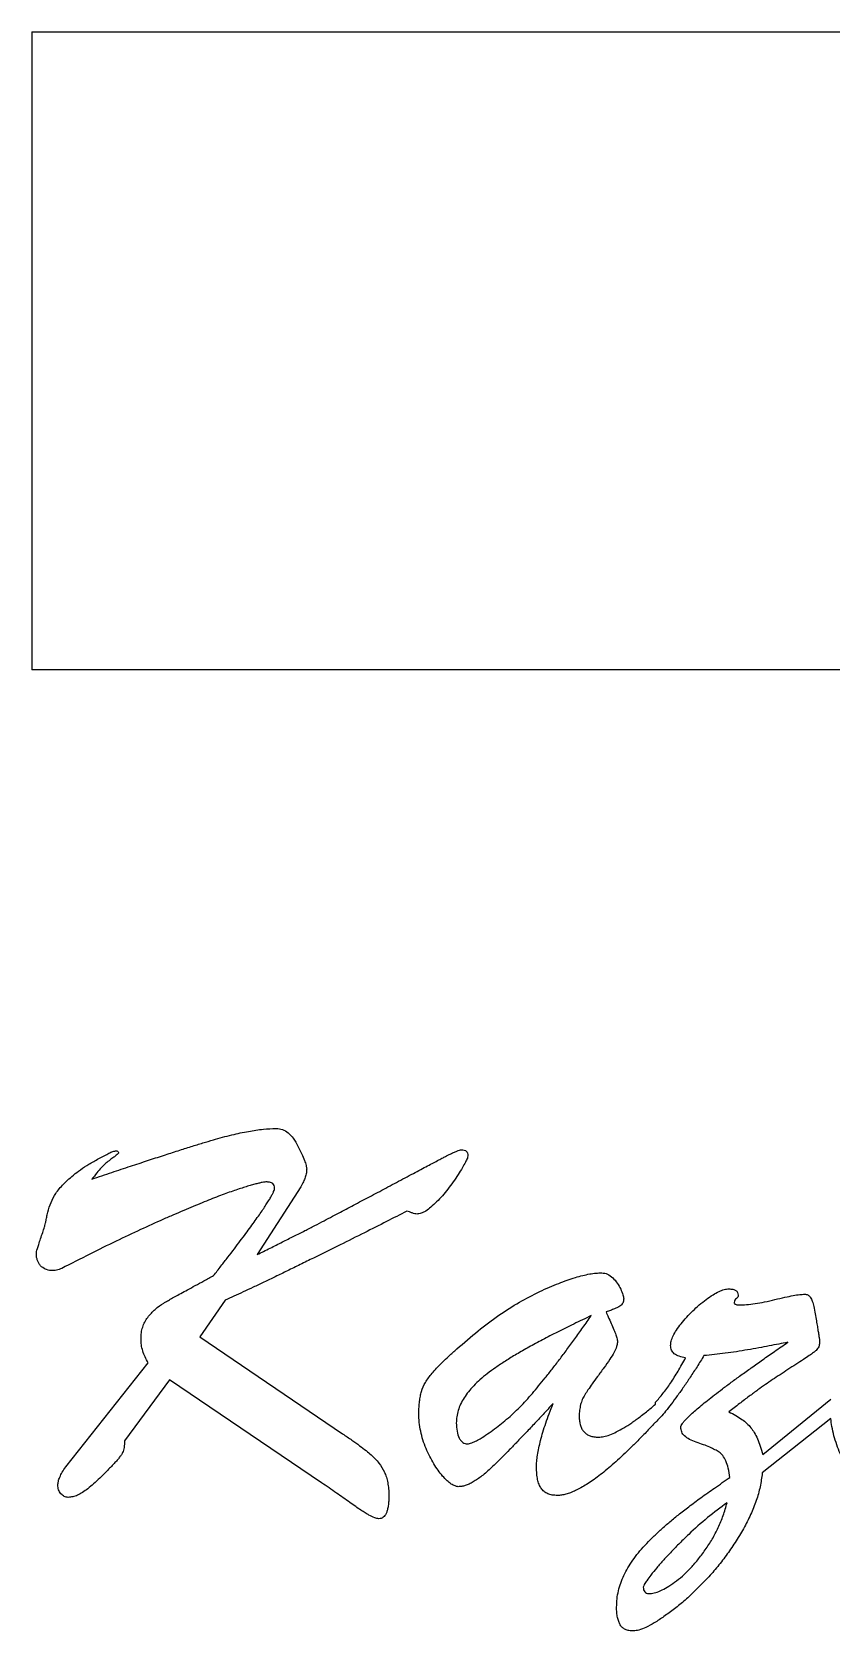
# Model space of a CAD drawing. Header units: millimetres. Extents: x 0 to 216, y -15 to 156.
# Drawn here: x 102.8 to 110.07, y 119.51 to 134.05 of the extents above; entities that cross this region are included whole.
import ezdxf

# ---------------------------------------------------------------- set-up
doc = ezdxf.new("R2010")
doc.units = ezdxf.units.MM

msp = doc.modelspace()

# ---------------------------------------------------------------- linework, layer by layer
at = {"color": 7, "linetype": 'Continuous', "lineweight": 25}
for p, q in [((102.8, 134.048), (113.2, 134.048)), ((102.8, 134.048), (102.8, 128.248)), ((113.2, 128.248), (102.8, 128.248)), ((105.246, 123.549), (104.848, 122.931)), ((104.558, 122.516), (104.326, 122.185)), ((104.326, 122.185), (105.626, 121.302)), ((103.107, 121.002), (103.858, 121.948)), ((104.05, 121.793), (103.643, 121.237)), ((105.434, 120.857), (104.05, 121.793)), ((108.473, 121.572), (108.473, 121.589)), ((109.449, 121.113), (110.068, 121.617)), ((108.473, 121.405), (108.473, 121.409)), ((110.067, 121.442), (109.443, 120.946))]:
    msp.add_line(p, q, dxfattribs=at)
for points, knots in [([(103.346, 123.617), (103.406, 123.638), (103.523, 123.677), (103.692, 123.734), (103.848, 123.785), (103.993, 123.832), (104.125, 123.875), (104.244, 123.913), (104.351, 123.946), (104.474, 123.982), (104.612, 124.02), (104.764, 124.052), (104.898, 124.074), (104.983, 124.077), (105.021, 124.078)], [0, 0, 0, 0, 0.1099621, 0.2119306, 0.3064587, 0.3935471, 0.4731971, 0.5449949, 0.6092289, 0.6660333, 0.7666607, 0.8552847, 0.9332396, 1, 1, 1, 1]), ([(105.021, 124.078), (105.041, 124.076), (105.08, 124.072), (105.134, 124.039), (105.182, 123.987), (105.22, 123.919), (105.252, 123.851), (105.278, 123.792), (105.293, 123.747), (105.297, 123.721), (105.299, 123.711)], [0, 0, 0, 0, 0.117647, 0.238806, 0.378765, 0.544431, 0.708961, 0.83844, 0.935714, 1, 1, 1, 1]), ([(104.848, 122.931), (104.888, 122.951), (104.964, 122.989), (105.076, 123.045), (105.181, 123.098), (105.279, 123.148), (105.37, 123.194), (105.455, 123.238), (105.532, 123.279), (105.628, 123.329), (105.745, 123.392), (105.89, 123.467), (106.04, 123.548), (106.167, 123.615), (106.267, 123.668), (106.335, 123.705), (106.396, 123.737), (106.451, 123.765), (106.497, 123.791), (106.536, 123.811), (106.569, 123.827), (106.6, 123.843), (106.632, 123.859), (106.663, 123.872), (106.687, 123.882), (106.701, 123.883), (106.706, 123.884)], [0, 0, 0, 0, 0.06341, 0.123081, 0.179338, 0.23202, 0.280961, 0.326326, 0.368607, 0.406825, 0.481804, 0.559865, 0.641025, 0.725436, 0.766583, 0.803666, 0.837007, 0.866115, 0.891329, 0.912631, 0.929703, 0.943199, 0.963849, 0.979985, 0.992288, 1, 1, 1, 1]), ([(106.706, 123.884), (106.715, 123.883), (106.731, 123.883), (106.752, 123.872), (106.764, 123.852), (106.765, 123.837), (106.765, 123.829)], [0, 0, 0, 0, 0.2821074, 0.5182217, 0.7331062, 1, 1, 1, 1]), ([(102.914, 123.183), (102.916, 123.187), (102.919, 123.199), (102.924, 123.222), (102.931, 123.254), (102.941, 123.311), (102.963, 123.384), (102.995, 123.456), (103.032, 123.51), (103.068, 123.553), (103.112, 123.597), (103.164, 123.645), (103.226, 123.694), (103.3, 123.742), (103.386, 123.794), (103.448, 123.826), (103.481, 123.843)], [0, 0, 0, 0, 0.01472, 0.040311, 0.076805, 0.124214, 0.228052, 0.32802, 0.381244, 0.442615, 0.510169, 0.586612, 0.672368, 0.770056, 0.878472, 1, 1, 1, 1]), ([(103.587, 123.854), (103.585, 123.852), (103.58, 123.844), (103.564, 123.833), (103.541, 123.814), (103.508, 123.791), (103.47, 123.761), (103.429, 123.721), (103.387, 123.672), (103.36, 123.636), (103.346, 123.617)], [0, 0, 0, 0, 0.024177, 0.079697, 0.167326, 0.288933, 0.435195, 0.601156, 0.788083, 1, 1, 1, 1]), ([(103.481, 123.843), (103.493, 123.85), (103.516, 123.863), (103.546, 123.872), (103.566, 123.875), (103.578, 123.873), (103.586, 123.865), (103.586, 123.858), (103.587, 123.854)], [0, 0, 0, 0, 0.337237, 0.632015, 0.749139, 0.838402, 0.912224, 1, 1, 1, 1]), ([(106.765, 123.829), (106.764, 123.822), (106.76, 123.801), (106.74, 123.766), (106.713, 123.717), (106.662, 123.634), (106.587, 123.527), (106.502, 123.429), (106.432, 123.365), (106.386, 123.328), (106.343, 123.306), (106.314, 123.302), (106.301, 123.3)], [0, 0, 0, 0, 0.031269, 0.085663, 0.164057, 0.266165, 0.48805, 0.7034, 0.800562, 0.880641, 0.94675, 1, 1, 1, 1]), ([(104.939, 123.592), (104.932, 123.592), (104.917, 123.591), (104.891, 123.587), (104.86, 123.58), (104.824, 123.571), (104.782, 123.559), (104.735, 123.544), (104.683, 123.528), (104.625, 123.508), (104.562, 123.486), (104.495, 123.461), (104.423, 123.433), (104.346, 123.401), (104.264, 123.368), (104.178, 123.331), (104.086, 123.292), (103.955, 123.235), (103.781, 123.156), (103.559, 123.051), (103.32, 122.933), (103.156, 122.849), (103.071, 122.806)], [0, 0, 0, 0, 0.010116, 0.022957, 0.038199, 0.056687, 0.07809, 0.10232, 0.12938, 0.159394, 0.192246, 0.227363, 0.265806, 0.306536, 0.350111, 0.395986, 0.445196, 0.496566, 0.607274, 0.727952, 0.858795, 1, 1, 1, 1]), ([(105.007, 123.535), (105.006, 123.544), (105.005, 123.559), (104.991, 123.58), (104.967, 123.59), (104.949, 123.591), (104.939, 123.592)], [0, 0, 0, 0, 0.253747, 0.465709, 0.70254, 1, 1, 1, 1]), ([(105.299, 123.711), (105.298, 123.698), (105.297, 123.673), (105.286, 123.633), (105.269, 123.592), (105.254, 123.564), (105.246, 123.549)], [0, 0, 0, 0, 0.213716, 0.451543, 0.710264, 1, 1, 1, 1]), ([(104.452, 122.74), (104.475, 122.769), (104.518, 122.825), (104.581, 122.906), (104.64, 122.982), (104.693, 123.054), (104.744, 123.121), (104.789, 123.182), (104.83, 123.24), (104.867, 123.291), (104.9, 123.339), (104.927, 123.381), (104.952, 123.418), (104.971, 123.451), (104.986, 123.479), (104.998, 123.502), (105.005, 123.52), (105.006, 123.531), (105.007, 123.535)], [0, 0, 0, 0, 0.112465, 0.218217, 0.316779, 0.409398, 0.4953, 0.57402, 0.646192, 0.712281, 0.770762, 0.823178, 0.868881, 0.907724, 0.94057, 0.966763, 0.986519, 1, 1, 1, 1]), ([(106.209, 123.326), (106.148, 123.295), (106.02, 123.228), (105.818, 123.127), (105.596, 123.016), (105.401, 122.92), (105.242, 122.841), (105.125, 122.785), (105.016, 122.731), (104.912, 122.682), (104.815, 122.635), (104.723, 122.593), (104.639, 122.553), (104.584, 122.528), (104.558, 122.516)], [0, 0, 0, 0, 0.111908, 0.234888, 0.369686, 0.515748, 0.589796, 0.659971, 0.726081, 0.78832, 0.847416, 0.902094, 0.952705, 1, 1, 1, 1]), ([(106.301, 123.3), (106.295, 123.301), (106.28, 123.302), (106.257, 123.31), (106.234, 123.319), (106.217, 123.324), (106.209, 123.326)], [0, 0, 0, 0, 0.207488, 0.463395, 0.74177, 1, 1, 1, 1]), ([(102.841, 122.937), (102.841, 122.945), (102.842, 122.961), (102.85, 122.99), (102.863, 123.028), (102.879, 123.077), (102.897, 123.13), (102.909, 123.166), (102.914, 123.183)], [0, 0, 0, 0, 0.089204, 0.192548, 0.345059, 0.560254, 0.794161, 1, 1, 1, 1]), ([(103.071, 122.806), (103.056, 122.799), (103.024, 122.786), (102.972, 122.784), (102.92, 122.796), (102.883, 122.823), (102.861, 122.852), (102.85, 122.878), (102.841, 122.906), (102.841, 122.927), (102.841, 122.937)], [0, 0, 0, 0, 0.152373, 0.314779, 0.477203, 0.640287, 0.72582, 0.810997, 0.901058, 1, 1, 1, 1]), ([(103.792, 122.166), (103.792, 122.184), (103.793, 122.22), (103.806, 122.272), (103.825, 122.319), (103.862, 122.375), (103.919, 122.435), (103.979, 122.48), (104.027, 122.507), (104.061, 122.527), (104.104, 122.551), (104.156, 122.58), (104.218, 122.613), (104.288, 122.651), (104.367, 122.693), (104.423, 122.724), (104.452, 122.74)], [0, 0, 0, 0, 0.060309, 0.117084, 0.17142, 0.226291, 0.334187, 0.438538, 0.469923, 0.512758, 0.566636, 0.63084, 0.706816, 0.793119, 0.8912, 1, 1, 1, 1]), ([(106.665, 122.074), (106.729, 122.129), (106.852, 122.237), (107.042, 122.379), (107.229, 122.499), (107.385, 122.58), (107.505, 122.635), (107.589, 122.669), (107.667, 122.699), (107.74, 122.723), (107.809, 122.741), (107.871, 122.756), (107.929, 122.763), (107.966, 122.765), (107.984, 122.766)], [0, 0, 0, 0, 0.167326, 0.324, 0.470183, 0.607335, 0.671794, 0.731437, 0.786707, 0.837966, 0.884226, 0.926846, 0.965315, 1, 1, 1, 1]), ([(107.984, 122.766), (108.001, 122.763), (108.039, 122.758), (108.085, 122.72), (108.126, 122.674), (108.154, 122.62), (108.176, 122.572), (108.181, 122.542), (108.183, 122.53)], [0, 0, 0, 0, 0.1605, 0.335731, 0.53023, 0.723208, 0.889703, 1, 1, 1, 1]), ([(108.609, 122.104), (108.61, 122.118), (108.613, 122.149), (108.634, 122.196), (108.663, 122.249), (108.722, 122.326), (108.809, 122.423), (108.909, 122.507), (108.991, 122.564), (109.046, 122.595), (109.094, 122.615), (109.125, 122.618), (109.139, 122.62)], [0, 0, 0, 0, 0.054655, 0.120032, 0.197973, 0.290807, 0.494082, 0.701331, 0.798166, 0.880023, 0.946318, 1, 1, 1, 1]), ([(109.139, 122.62), (109.151, 122.619), (109.173, 122.618), (109.202, 122.608), (109.221, 122.588), (109.222, 122.571), (109.223, 122.562)], [0, 0, 0, 0, 0.324793, 0.567258, 0.77755, 1, 1, 1, 1]), ([(109.229, 122.474), (109.253, 122.475), (109.302, 122.476), (109.38, 122.486), (109.467, 122.501), (109.557, 122.522), (109.644, 122.543), (109.719, 122.558), (109.779, 122.569), (109.814, 122.57), (109.829, 122.571)], [0, 0, 0, 0, 0.114836, 0.244149, 0.387254, 0.546996, 0.70066, 0.82661, 0.926256, 1, 1, 1, 1]), ([(109.829, 122.571), (109.839, 122.57), (109.859, 122.567), (109.883, 122.542), (109.901, 122.506), (109.907, 122.477), (109.911, 122.46)], [0, 0, 0, 0, 0.18974, 0.396113, 0.661408, 1, 1, 1, 1]), ([(108.183, 122.53), (108.181, 122.516), (108.178, 122.489), (108.152, 122.464), (108.124, 122.45), (108.096, 122.437), (108.061, 122.423), (108.036, 122.415), (108.022, 122.41)], [0, 0, 0, 0, 0.188284, 0.367976, 0.480046, 0.623705, 0.794701, 1, 1, 1, 1]), ([(109.208, 122.532), (109.202, 122.527), (109.19, 122.518), (109.188, 122.503), (109.187, 122.495)], [0, 0, 0, 0, 0.480436, 1, 1, 1, 1]), ([(109.187, 122.495), (109.188, 122.492), (109.189, 122.485), (109.199, 122.478), (109.212, 122.475), (109.223, 122.474), (109.229, 122.474)], [0, 0, 0, 0, 0.180877, 0.38871, 0.647831, 1, 1, 1, 1]), ([(109.223, 122.562), (109.223, 122.555), (109.222, 122.543), (109.212, 122.535), (109.208, 122.532)], [0, 0, 0, 0, 0.545837, 1, 1, 1, 1]), ([(109.911, 122.46), (109.915, 122.437), (109.923, 122.394), (109.935, 122.333), (109.944, 122.279), (109.951, 122.234), (109.957, 122.196), (109.962, 122.167), (109.964, 122.145), (109.965, 122.134), (109.965, 122.129)], [0, 0, 0, 0, 0.209399, 0.395732, 0.556378, 0.693968, 0.806271, 0.895525, 0.959222, 1, 1, 1, 1]), ([(107.888, 122.377), (107.834, 122.351), (107.731, 122.302), (107.583, 122.229), (107.447, 122.159), (107.323, 122.091), (107.21, 122.027), (107.109, 121.966), (107.021, 121.906), (106.943, 121.851), (106.876, 121.796), (106.819, 121.741), (106.77, 121.686), (106.73, 121.63), (106.698, 121.573), (106.676, 121.516), (106.663, 121.458), (106.661, 121.42), (106.66, 121.401)], [0, 0, 0, 0, 0.10879, 0.20987, 0.303681, 0.390049, 0.469421, 0.541842, 0.606851, 0.664806, 0.717324, 0.765675, 0.810824, 0.852506, 0.891849, 0.929245, 0.965009, 1, 1, 1, 1]), ([(106.86, 121.247), (106.905, 121.275), (106.994, 121.332), (107.12, 121.433), (107.24, 121.544), (107.335, 121.648), (107.41, 121.739), (107.47, 121.812), (107.533, 121.892), (107.599, 121.978), (107.668, 122.069), (107.738, 122.167), (107.813, 122.269), (107.862, 122.34), (107.888, 122.377)], [0, 0, 0, 0, 0.102527, 0.206894, 0.313406, 0.422734, 0.480555, 0.542297, 0.608355, 0.678741, 0.752773, 0.830861, 0.913594, 1, 1, 1, 1]), ([(108.022, 122.41), (108.028, 122.395), (108.044, 122.36), (108.068, 122.306), (108.092, 122.252), (108.11, 122.205), (108.124, 122.166), (108.126, 122.142), (108.126, 122.131)], [0, 0, 0, 0, 0.169387, 0.383119, 0.593507, 0.759957, 0.890078, 1, 1, 1, 1]), ([(103.858, 121.948), (103.848, 121.965), (103.827, 121.999), (103.808, 122.054), (103.793, 122.11), (103.792, 122.147), (103.792, 122.166)], [0, 0, 0, 0, 0.262266, 0.515467, 0.759065, 1, 1, 1, 1]), ([(108.126, 122.131), (108.124, 122.119), (108.119, 122.088), (108.093, 122.037), (108.054, 121.973), (108.001, 121.902), (107.948, 121.827), (107.899, 121.761), (107.86, 121.705), (107.829, 121.658), (107.804, 121.614), (107.79, 121.566), (107.779, 121.515), (107.778, 121.479), (107.778, 121.461)], [0, 0, 0, 0, 0.0494002, 0.122324, 0.2193957, 0.3427251, 0.4685841, 0.5760689, 0.6648451, 0.7355336, 0.7969526, 0.8603648, 0.927782, 1, 1, 1, 1]), ([(108.701, 121.361), (108.702, 121.366), (108.705, 121.379), (108.718, 121.398), (108.737, 121.421), (108.764, 121.449), (108.798, 121.482), (108.84, 121.519), (108.89, 121.561), (108.946, 121.607), (109.011, 121.657), (109.083, 121.713), (109.163, 121.772), (109.25, 121.836), (109.346, 121.904), (109.448, 121.977), (109.558, 122.053), (109.634, 122.106), (109.674, 122.134)], [0, 0, 0, 0, 0.012538, 0.03027, 0.054492, 0.085468, 0.123324, 0.168124, 0.219911, 0.278709, 0.34416, 0.417028, 0.496581, 0.583196, 0.676877, 0.777627, 0.885102, 1, 1, 1, 1]), ([(109.674, 122.134), (109.647, 122.128), (109.591, 122.117), (109.503, 122.101), (109.409, 122.083), (109.276, 122.059), (109.11, 122.032), (108.977, 122.019), (108.912, 122.013)], [0, 0, 0, 0, 0.106454, 0.222767, 0.347007, 0.480147, 0.747386, 1, 1, 1, 1]), ([(106.319, 121.488), (106.32, 121.507), (106.32, 121.544), (106.325, 121.596), (106.332, 121.643), (106.346, 121.702), (106.379, 121.774), (106.429, 121.842), (106.482, 121.901), (106.534, 121.953), (106.596, 122.011), (106.641, 122.052), (106.665, 122.074)], [0, 0, 0, 0, 0.080326, 0.154478, 0.221715, 0.283516, 0.408638, 0.55301, 0.639434, 0.743152, 0.862805, 1, 1, 1, 1]), ([(108.912, 122.013), (108.892, 121.979), (108.851, 121.913), (108.789, 121.819), (108.73, 121.73), (108.672, 121.649), (108.617, 121.575), (108.566, 121.51), (108.519, 121.454), (108.487, 121.42), (108.473, 121.405)], [0, 0, 0, 0, 0.15836, 0.308816, 0.450016, 0.583996, 0.707433, 0.816759, 0.914928, 1, 1, 1, 1]), ([(108.473, 121.589), (108.495, 121.615), (108.544, 121.67), (108.611, 121.765), (108.68, 121.873), (108.723, 121.951), (108.746, 121.992)], [0, 0, 0, 0, 0.211873, 0.450158, 0.711617, 1, 1, 1, 1]), ([(108.746, 121.992), (108.726, 121.996), (108.689, 122.003), (108.643, 122.026), (108.613, 122.061), (108.61, 122.09), (108.609, 122.104)], [0, 0, 0, 0, 0.317067, 0.570262, 0.781127, 1, 1, 1, 1]), ([(109.965, 122.129), (109.963, 122.117), (109.959, 122.091), (109.936, 122.062), (109.905, 122.037), (109.866, 122.01), (109.813, 121.974), (109.724, 121.916), (109.607, 121.842), (109.492, 121.764), (109.399, 121.698), (109.32, 121.641), (109.233, 121.574), (109.171, 121.526), (109.139, 121.501)], [0, 0, 0, 0, 0.034243, 0.073633, 0.102926, 0.148544, 0.209589, 0.2865, 0.450978, 0.604796, 0.684752, 0.777427, 0.882843, 1, 1, 1, 1]), ([(107.54, 121.577), (107.51, 121.544), (107.451, 121.48), (107.366, 121.389), (107.287, 121.305), (107.214, 121.229), (107.147, 121.16), (107.086, 121.098), (107.031, 121.044), (106.982, 120.996), (106.937, 120.955), (106.895, 120.919), (106.853, 120.889), (106.815, 120.865), (106.778, 120.845), (106.743, 120.831), (106.71, 120.823), (106.688, 120.822), (106.678, 120.821)], [0, 0, 0, 0, 0.115484, 0.222632, 0.321921, 0.412407, 0.49504, 0.570277, 0.636283, 0.694447, 0.746217, 0.79394, 0.83742, 0.876721, 0.912049, 0.944292, 0.97311, 1, 1, 1, 1]), ([(107.389, 120.997), (107.389, 121.015), (107.39, 121.052), (107.398, 121.111), (107.41, 121.175), (107.427, 121.244), (107.448, 121.32), (107.474, 121.401), (107.504, 121.487), (107.528, 121.546), (107.54, 121.577)], [0, 0, 0, 0, 0.0871506, 0.1849753, 0.2941172, 0.4122545, 0.5420791, 0.6837507, 0.836201, 1, 1, 1, 1]), ([(107.952, 121.272), (107.968, 121.273), (108.004, 121.275), (108.058, 121.293), (108.119, 121.319), (108.186, 121.357), (108.259, 121.404), (108.338, 121.462), (108.411, 121.519), (108.456, 121.557), (108.473, 121.572)], [0, 0, 0, 0, 0.0725188, 0.1583226, 0.2577696, 0.3730011, 0.5037437, 0.6520341, 0.8165946, 0.9183454, 0.9183454, 0.9183454, 0.9183454]), ([(106.678, 120.821), (106.668, 120.823), (106.645, 120.826), (106.611, 120.846), (106.573, 120.877), (106.533, 120.919), (106.493, 120.971), (106.454, 121.03), (106.417, 121.097), (106.384, 121.169), (106.354, 121.245), (106.335, 121.325), (106.321, 121.406), (106.32, 121.461), (106.319, 121.488)], [0, 0, 0, 0, 0.0378992, 0.0864488, 0.1460657, 0.2201225, 0.3035312, 0.3927715, 0.4873604, 0.5882899, 0.6919085, 0.7948824, 0.8970789, 1, 1, 1, 1]), ([(108.473, 121.409), (108.46, 121.395), (108.422, 121.354), (108.359, 121.287), (108.285, 121.213), (108.214, 121.143), (108.145, 121.079), (108.08, 121.02), (108.017, 120.967), (107.958, 120.92), (107.901, 120.878), (107.846, 120.842), (107.795, 120.811), (107.747, 120.787), (107.701, 120.766), (107.658, 120.753), (107.618, 120.743), (107.592, 120.742), (107.579, 120.741)], [0.0504223, 0.0504223, 0.0504223, 0.0504223, 0.0979976, 0.1914759, 0.2790765, 0.3626378, 0.4408499, 0.5141856, 0.5831652, 0.6464665, 0.7060667, 0.7601609, 0.809735, 0.8554813, 0.8970246, 0.9349996, 0.9687665, 1, 1, 1, 1]), ([(107.778, 121.461), (107.778, 121.446), (107.78, 121.418), (107.787, 121.379), (107.8, 121.345), (107.821, 121.318), (107.846, 121.297), (107.877, 121.282), (107.913, 121.273), (107.939, 121.272), (107.952, 121.272)], [0, 0, 0, 0, 0.14975, 0.283617, 0.403688, 0.515993, 0.623838, 0.735581, 0.860527, 1, 1, 1, 1]), ([(109.139, 121.501), (109.161, 121.491), (109.202, 121.471), (109.257, 121.435), (109.303, 121.399), (109.341, 121.358), (109.372, 121.311), (109.401, 121.255), (109.426, 121.187), (109.441, 121.139), (109.449, 121.113)], [0, 0, 0, 0, 0.139613, 0.264838, 0.378375, 0.480024, 0.584496, 0.706418, 0.84332, 1, 1, 1, 1]), ([(110.41, 120.821), (110.398, 120.823), (110.373, 120.826), (110.336, 120.848), (110.298, 120.883), (110.259, 120.93), (110.22, 120.986), (110.184, 121.051), (110.15, 121.123), (110.12, 121.202), (110.094, 121.284), (110.077, 121.365), (110.069, 121.418), (110.067, 121.442)], [0, 0, 0, 0, 0.0406146, 0.0899816, 0.1502132, 0.223976, 0.3065086, 0.3947866, 0.4898492, 0.5906165, 0.6947368, 0.7974374, 0.8856953, 0.8856953, 0.8856953, 0.8856953]), ([(105.626, 121.302), (105.654, 121.283), (105.706, 121.248), (105.777, 121.196), (105.836, 121.152), (105.897, 121.101), (105.958, 121.039), (106.001, 120.968), (106.025, 120.907), (106.037, 120.856), (106.045, 120.8), (106.046, 120.76), (106.046, 120.74)], [0, 0, 0, 0, 0.136556, 0.255554, 0.355051, 0.437266, 0.575841, 0.705663, 0.770614, 0.840271, 0.916862, 1, 1, 1, 1]), ([(106.66, 121.401), (106.661, 121.375), (106.663, 121.328), (106.68, 121.274), (106.7, 121.24), (106.719, 121.223), (106.739, 121.212), (106.755, 121.211), (106.762, 121.21)], [0, 0, 0, 0, 0.320258, 0.592598, 0.710271, 0.809613, 0.906623, 1, 1, 1, 1]), ([(109.149, 120.906), (109.145, 120.934), (109.136, 120.985), (109.114, 121.052), (109.088, 121.102), (109.053, 121.137), (109.01, 121.159), (108.963, 121.182), (108.905, 121.204), (108.843, 121.224), (108.783, 121.247), (108.737, 121.278), (108.707, 121.317), (108.703, 121.347), (108.701, 121.361)], [0, 0, 0, 0, 0.123082, 0.222661, 0.303228, 0.367627, 0.432547, 0.509108, 0.597335, 0.698307, 0.794691, 0.872623, 0.937162, 1, 1, 1, 1]), ([(103.643, 121.237), (103.642, 121.217), (103.641, 121.181), (103.629, 121.138), (103.613, 121.11), (103.595, 121.087), (103.574, 121.06), (103.557, 121.042), (103.548, 121.032)], [0, 0, 0, 0, 0.263688, 0.463948, 0.561398, 0.682175, 0.82769, 1, 1, 1, 1]), ([(106.762, 121.21), (106.768, 121.211), (106.781, 121.212), (106.803, 121.22), (106.83, 121.231), (106.849, 121.241), (106.86, 121.247)], [0, 0, 0, 0, 0.1603138, 0.3795504, 0.6544863, 1, 1, 1, 1]), ([(103.035, 120.836), (103.036, 120.847), (103.039, 120.872), (103.054, 120.911), (103.076, 120.956), (103.096, 120.986), (103.107, 121.002)], [0, 0, 0, 0, 0.183752, 0.411449, 0.679774, 1, 1, 1, 1]), ([(103.548, 121.032), (103.525, 121.009), (103.483, 120.963), (103.42, 120.902), (103.363, 120.849), (103.311, 120.804), (103.262, 120.769), (103.217, 120.743), (103.173, 120.728), (103.144, 120.725), (103.13, 120.724)], [0, 0, 0, 0, 0.184456, 0.350641, 0.497649, 0.626814, 0.737754, 0.835877, 0.921973, 1, 1, 1, 1]), ([(107.579, 120.741), (107.563, 120.742), (107.533, 120.743), (107.492, 120.755), (107.457, 120.776), (107.43, 120.806), (107.411, 120.844), (107.398, 120.888), (107.391, 120.94), (107.39, 120.978), (107.389, 120.997)], [0, 0, 0, 0, 0.131085, 0.245917, 0.352994, 0.45722, 0.569476, 0.695439, 0.838001, 1, 1, 1, 1]), ([(103.13, 120.724), (103.118, 120.726), (103.092, 120.729), (103.061, 120.756), (103.039, 120.792), (103.036, 120.821), (103.035, 120.836)], [0, 0, 0, 0, 0.227081, 0.471753, 0.733174, 1, 1, 1, 1]), ([(105.956, 120.53), (105.943, 120.532), (105.911, 120.537), (105.871, 120.559), (105.829, 120.584), (105.789, 120.61), (105.742, 120.641), (105.669, 120.694), (105.566, 120.767), (105.479, 120.826), (105.434, 120.857)], [0, 0, 0, 0, 0.062735, 0.157566, 0.220194, 0.297354, 0.387419, 0.493831, 0.733861, 1, 1, 1, 1]), ([(108.118, 119.726), (108.119, 119.751), (108.12, 119.801), (108.134, 119.874), (108.154, 119.946), (108.184, 120.016), (108.22, 120.085), (108.266, 120.153), (108.316, 120.222), (108.376, 120.289), (108.442, 120.357), (108.514, 120.426), (108.594, 120.495), (108.68, 120.566), (108.778, 120.642), (108.888, 120.724), (109.014, 120.812), (109.103, 120.874), (109.149, 120.906)], [0, 0, 0, 0, 0.046306, 0.091848, 0.137535, 0.183602, 0.23125, 0.281521, 0.333934, 0.389216, 0.44769, 0.509143, 0.573698, 0.641405, 0.715972, 0.800806, 0.895295, 1, 1, 1, 1]), ([(109.443, 120.946), (109.438, 120.904), (109.425, 120.819), (109.39, 120.692), (109.338, 120.564), (109.273, 120.437), (109.197, 120.314), (109.115, 120.194), (109.028, 120.081), (108.934, 119.977), (108.838, 119.88), (108.743, 119.79), (108.646, 119.711), (108.553, 119.642), (108.466, 119.585), (108.39, 119.543), (108.326, 119.516), (108.287, 119.511), (108.27, 119.509)], [0, 0, 0, 0, 0.065589, 0.133163, 0.203752, 0.27814, 0.353827, 0.428582, 0.502109, 0.575181, 0.646196, 0.713648, 0.77774, 0.839174, 0.893906, 0.938489, 0.973752, 1, 1, 1, 1]), ([(106.046, 120.74), (106.046, 120.723), (106.045, 120.693), (106.042, 120.65), (106.034, 120.614), (106.026, 120.583), (106.012, 120.56), (105.997, 120.542), (105.978, 120.531), (105.964, 120.53), (105.956, 120.53)], [0, 0, 0, 0, 0.196538, 0.366456, 0.514638, 0.637958, 0.74217, 0.832028, 0.914518, 1, 1, 1, 1]), ([(109.123, 120.675), (109.063, 120.631), (108.941, 120.541), (108.801, 120.414), (108.693, 120.309), (108.617, 120.232), (108.547, 120.157), (108.485, 120.086), (108.433, 120.023), (108.396, 119.972), (108.37, 119.937), (108.363, 119.916), (108.361, 119.908)], [0, 0, 0, 0, 0.205617, 0.416705, 0.520845, 0.620538, 0.71486, 0.803889, 0.880739, 0.939086, 0.978591, 1, 1, 1, 1]), ([(108.411, 119.849), (108.428, 119.85), (108.464, 119.853), (108.519, 119.875), (108.581, 119.908), (108.648, 119.952), (108.719, 120.009), (108.789, 120.077), (108.858, 120.156), (108.926, 120.246), (108.99, 120.343), (109.043, 120.449), (109.09, 120.559), (109.112, 120.636), (109.123, 120.675)], [0, 0, 0, 0, 0.0429, 0.094443, 0.155131, 0.22671, 0.306695, 0.391836, 0.483752, 0.582992, 0.68594, 0.789165, 0.893541, 1, 1, 1, 1]), ([(108.361, 119.908), (108.361, 119.899), (108.362, 119.884), (108.372, 119.864), (108.39, 119.85), (108.404, 119.849), (108.411, 119.849)], [0, 0, 0, 0, 0.295234, 0.53062, 0.746217, 1, 1, 1, 1]), ([(108.27, 119.509), (108.257, 119.509), (108.232, 119.511), (108.198, 119.521), (108.17, 119.538), (108.15, 119.564), (108.136, 119.596), (108.125, 119.634), (108.119, 119.678), (108.118, 119.709), (108.118, 119.726)], [0, 0, 0, 0, 0.130583, 0.242875, 0.347564, 0.450628, 0.563585, 0.690972, 0.83485, 1, 1, 1, 1])]:
    msp.add_open_spline(points, degree=3, knots=knots, dxfattribs=at)

doc.saveas('drawing.dxf')
